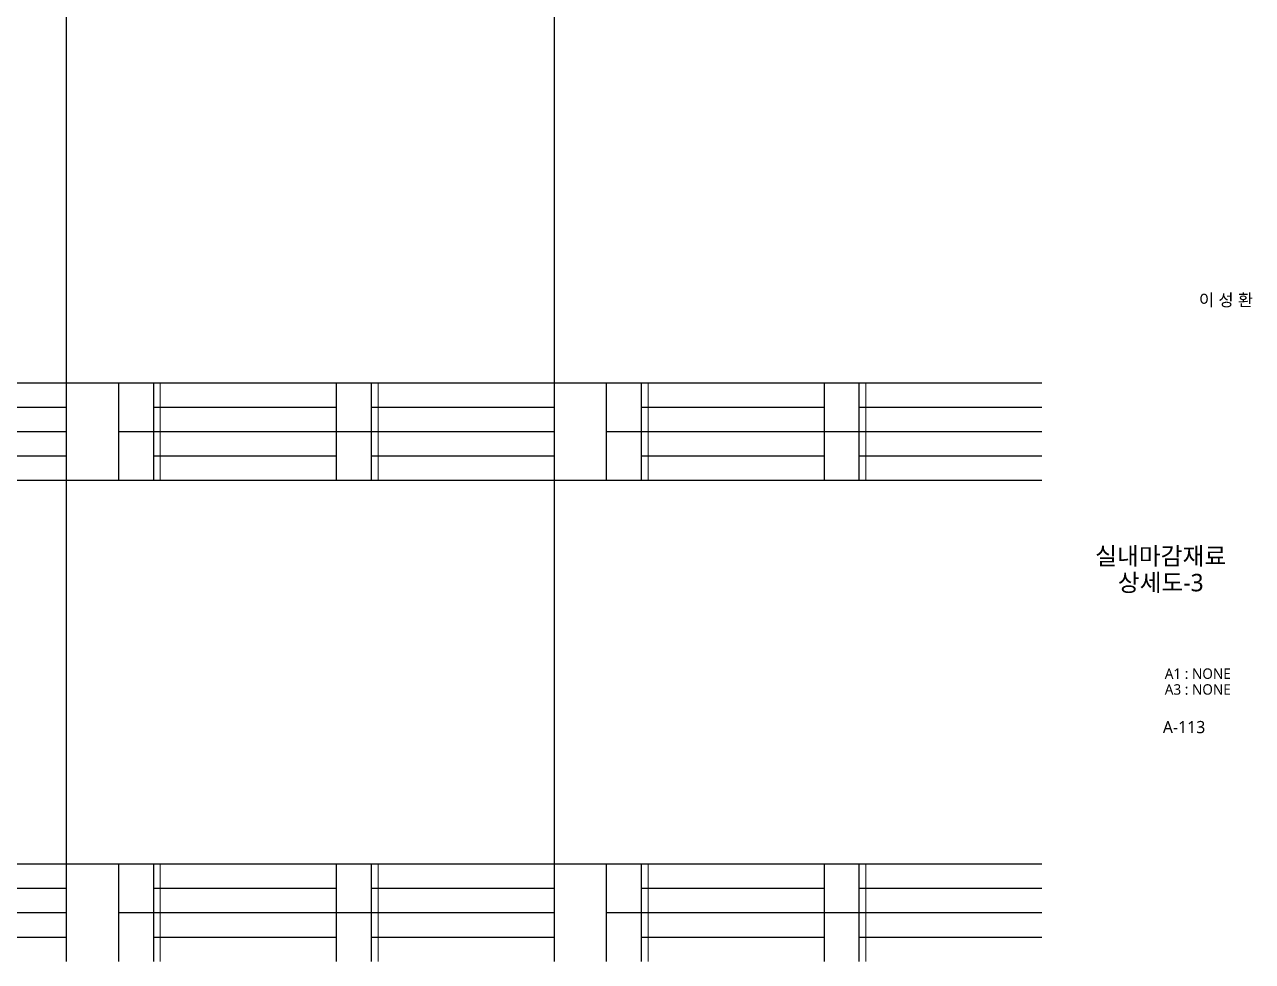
# Model space of a CAD drawing. Header units: millimetres. Extents: x 38 to 24868, y -11128 to 6117.
# Drawn here: x 21266 to 24790, y -11128 to -8440 of the extents above; entities that cross this region are included whole.
import ezdxf
from ezdxf.enums import TextEntityAlignment as Align

# ---------------------------------------------------------------- set-up
doc = ezdxf.new("R2010")
doc.units = ezdxf.units.MM
doc.layers.add('A-BORD-TEXT', color=3, linetype='CONTINUOUS', lineweight=25)
doc.layers.add('A-XXXX-TABL', color=7, linetype='CONTINUOUS', lineweight=25)
doc.layers.add('A-XXXX-NPLT', color=144, linetype='CONTINUOUS', lineweight=15, plot=False)
doc.styles.add('맑은고딕', font='malgun.ttf')

# ---------------------------------------------------------------- blocks, each defined once
blk = doc.blocks.new('table')
at = {"layer": 'A-XXXX-NPLT'}
for p, q in [((2513.2, -2175.2), (2513.2, -2035.2)), ((2825.7, -2175.2), (2825.7, -2035.2)), ((3213.2, -2175.2), (3213.2, -2035.2)), ((3525.7, -2175.2), (3525.7, -2035.2)), ((2513.2, -2865.5), (2513.2, -2725.5)), ((2825.7, -2865.5), (2825.7, -2725.5)), ((3213.2, -2865.5), (3213.2, -2725.5)), ((3525.7, -2865.5), (3525.7, -2725.5))]:
    blk.add_line(p, q, dxfattribs=at)
at = {"layer": 'A-XXXX-TABL'}
for p, q in [((2378.2, -104.5), (2378.2, -2865.5)), ((3078.2, -104.5), (3078.2, -2865.5)), ((104.5, -2035.2), (3778.2, -2035.2)), ((2453.2, -2035.2), (2453.2, -2175.2)), ((2503.2, -2035.2), (2503.2, -2175.2)), ((2765.7, -2035.2), (2765.7, -2175.2)), ((2815.7, -2035.2), (2815.7, -2175.2)), ((3153.2, -2035.2), (3153.2, -2175.2)), ((3203.2, -2035.2), (3203.2, -2175.2)), ((3465.7, -2035.2), (3465.7, -2175.2)), ((3515.7, -2035.2), (3515.7, -2175.2)), ((2115.7, -2070.2), (2378.2, -2070.2)), ((2503.2, -2070.2), (2765.7, -2070.2)), ((2815.7, -2070.2), (3078.2, -2070.2)), ((3203.2, -2070.2), (3465.7, -2070.2)), ((3515.7, -2070.2), (3778.2, -2070.2)), ((1753.2, -2105.2), (2378.2, -2105.2)), ((2453.2, -2105.2), (3078.2, -2105.2)), ((3153.2, -2105.2), (3778.2, -2105.2)), ((2115.7, -2140.2), (2378.2, -2140.2)), ((2503.2, -2140.2), (2765.7, -2140.2)), ((2815.7, -2140.2), (3078.2, -2140.2)), ((3203.2, -2140.2), (3465.7, -2140.2)), ((3515.7, -2140.2), (3778.2, -2140.2)), ((104.5, -2175.2), (3778.2, -2175.2)), ((104.5, -2725.5), (3778.2, -2725.5)), ((2453.2, -2725.5), (2453.2, -2865.5)), ((2503.2, -2725.5), (2503.2, -2865.5)), ((2765.7, -2725.5), (2765.7, -2865.5)), ((2815.7, -2725.5), (2815.7, -2865.5)), ((3153.2, -2725.5), (3153.2, -2865.5)), ((3203.2, -2725.5), (3203.2, -2865.5)), ((3465.7, -2725.5), (3465.7, -2865.5)), ((3515.7, -2725.5), (3515.7, -2865.5)), ((2115.7, -2760.5), (2378.2, -2760.5)), ((2503.2, -2760.5), (2765.7, -2760.5)), ((2815.7, -2760.5), (3078.2, -2760.5)), ((3203.2, -2760.5), (3465.7, -2760.5)), ((3515.7, -2760.5), (3778.2, -2760.5)), ((1753.2, -2795.5), (2378.2, -2795.5)), ((2453.2, -2795.5), (3078.2, -2795.5)), ((3153.2, -2795.5), (3778.2, -2795.5)), ((2115.7, -2830.5), (2378.2, -2830.5)), ((2503.2, -2830.5), (2765.7, -2830.5)), ((2815.7, -2830.5), (3078.2, -2830.5)), ((3203.2, -2830.5), (3465.7, -2830.5)), ((3515.7, -2830.5), (3778.2, -2830.5))]:
    blk.add_line(p, q, dxfattribs=at)

msp = doc.modelspace()

# ---------------------------------------------------------------- block references
at = {"layer": 'A-XXXX-TABL', "xscale": 2, "yscale": 2, "zscale": 2}
msp.add_blockref('table', (16629.1, -5396.8), dxfattribs=at)

# ---------------------------------------------------------------- texts
at = {"layer": 'A-BORD-TEXT', "style": '맑은고딕'}
for s, height, p in [('이 성 환', 35, (24791.9, -9247.5)), ('A1 : NONE', 30, (24728.2, -10317.1)), ('A3 : NONE', 30, (24728.2, -10362.4)), ('A-113', 35, (24655, -10472.8))]:
    msp.add_text(s, height=height, dxfattribs=at).set_placement(p, align=Align.RIGHT)
for s, p in [('실내마감재료', (24526.8, -9964.5)), ('상세도-3', (24526.8, -10040.8))]:
    msp.add_text(s, height=50, dxfattribs=at).set_placement(p, align=Align.MIDDLE_CENTER)

doc.saveas('drawing.dxf')
